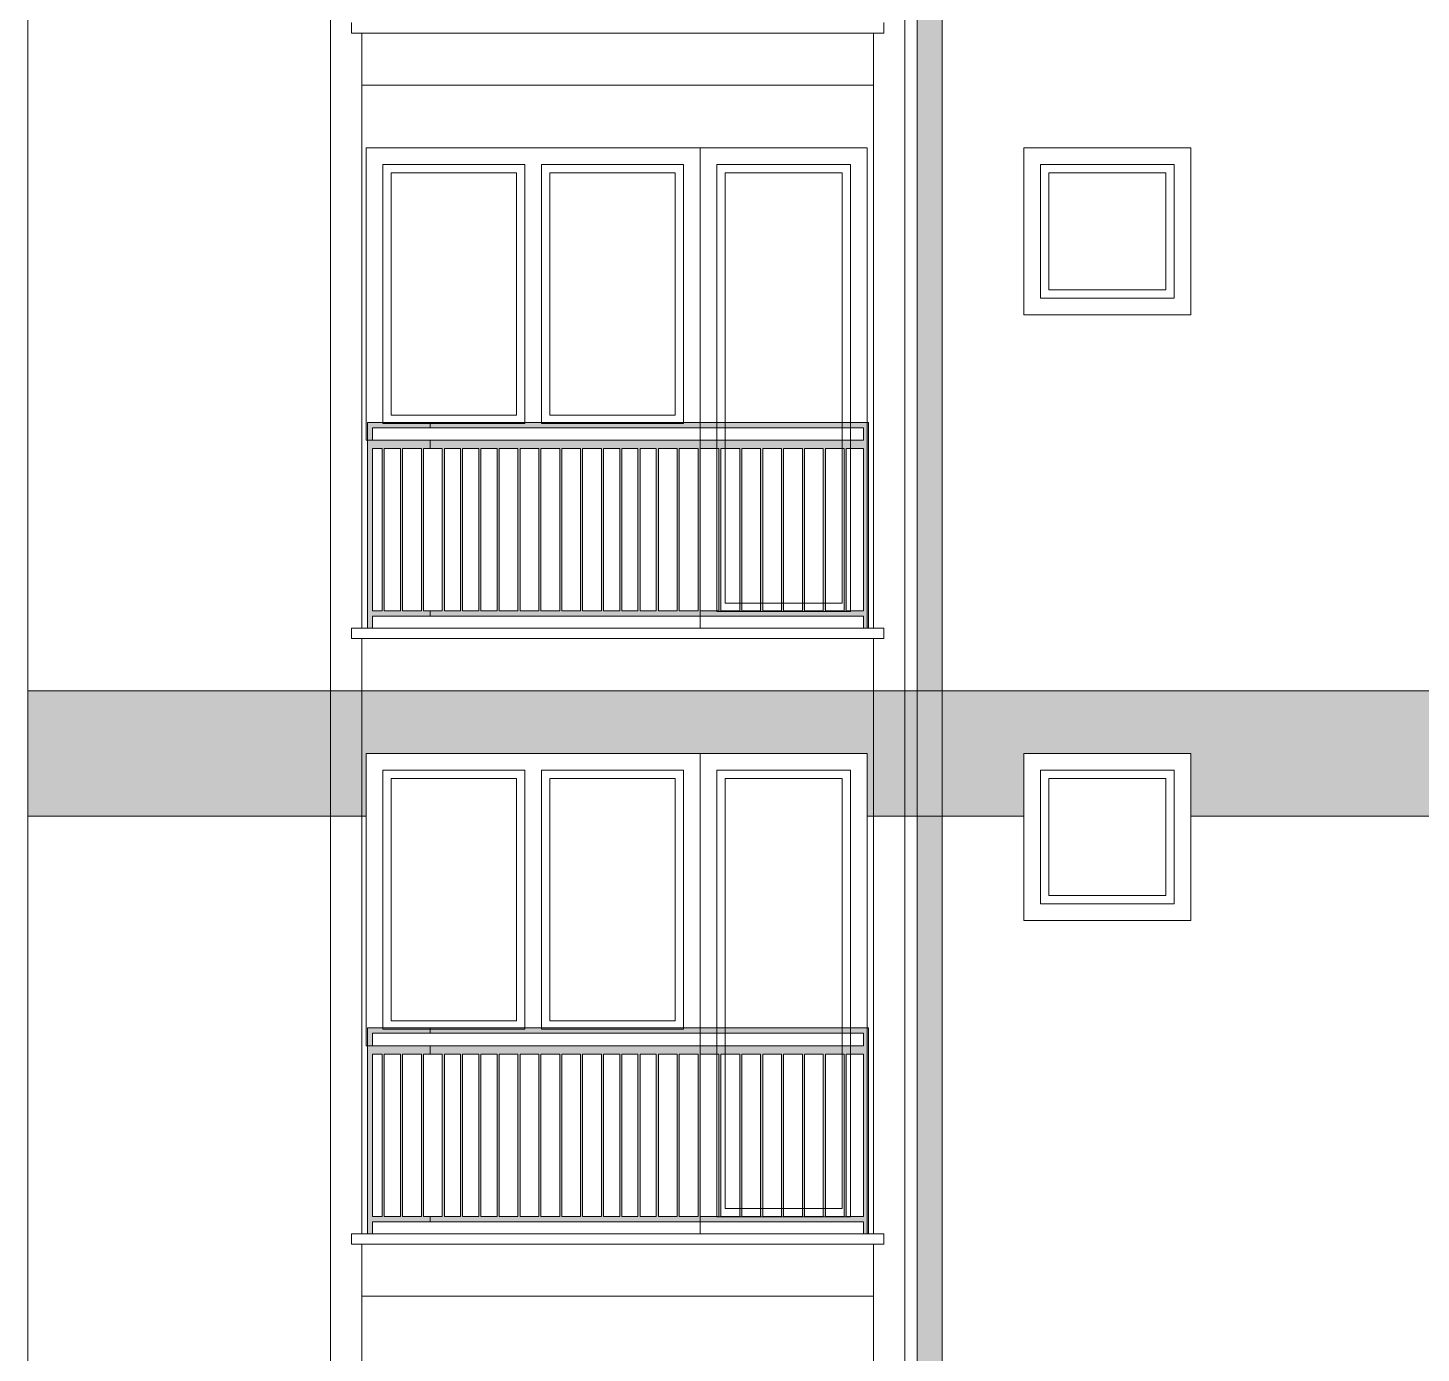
# Model space of a CAD drawing. Header units: feet. Extents: x 2791058 to 2855058, y -67651 to -18651.
# Drawn here: x 2802712 to 2806048, y -35455 to -32281 of the extents above; entities that cross this region are included whole.
import ezdxf

# ---------------------------------------------------------------- set-up
doc = ezdxf.new("R2010")
doc.units = ezdxf.units.FT
doc.header["$MEASUREMENT"] = 0
doc.linetypes.add('Hidden Line', pattern=[195.611112, 141.111112, -54.5])
doc.layers.add('Exterior walls', color=7, linetype='Continuous')
for name, color, linetype, lineweight in [('Exterior walls_Pen_No__1', 7, 'Continuous', 0), ('Exterior walls_Pen_No__80', 3, 'Continuous', 0), ('Lines_Pen_No__20', 1, 'Continuous', 0), ('Shell - Roof_Pen_No__20', 1, 'Continuous', 0), ('Shell - Roof_Pen_No__21', 7, 'Continuous', 0)]:
    doc.layers.add(name, color=color, linetype=linetype, lineweight=lineweight)
doc.layers.add('Structural - Bearing_Pen_No__61', color=7, linetype='Continuous', lineweight=0, true_color=0x6a6a6a)

# ---------------------------------------------------------------- blocks, each defined once
blk = doc.blocks.new('Wall_1', base_point=(2804901.6, -30968.5))
at = {"layer": 'Exterior walls', "linetype": 'Continuous', "lineweight": 0}
blk.add_hatch(color=255, dxfattribs=at).paths.add_polyline_path([(2804841.6, -30968.5), (2804841.6, -36774.5), (2804901.6, -36787), (2804901.6, -30968.5)])
at = {"layer": 'Exterior walls_Pen_No__1', "color": 7, "linetype": 'Continuous', "lineweight": 0, "flags": 128}
for points in [[(2804841.6, -30968.5), (2804841.6, -36774.5)], [(2804901.6, -30968.5), (2804841.6, -30968.5)], [(2804901.6, -36787), (2804901.6, -30968.5)]]:
    blk.add_lwpolyline(points, dxfattribs=at)

msp = doc.modelspace()

# ---------------------------------------------------------------- hatches: boundary and pattern name
at = {"layer": 'Exterior walls_Pen_No__80', "linetype": 'Continuous', "lineweight": 0, "true_color": 0x7fff7f}
msp.add_hatch(color=91, dxfattribs=at).paths.add_polyline_path([(2802711.6, -34168.5), (2802711.6, -33868.5), (2806086.6, -33868.5), (2806086.6, -34030.5), (2806436.6, -34030.5), (2806436.6, -33868.5), (2806811.6, -33868.5), (2806811.6, -34030.5), (2807161.6, -34030.5), (2807161.6, -33868.5), (2813861.6, -33868.5), (2813861.6, -34030.5), (2814211.6, -34030.5), (2814211.6, -33868.5), (2814586.6, -33868.5), (2814586.6, -34030.5), (2814936.6, -34030.5), (2814936.6, -33868.5), (2818311.6, -33868.5), (2818311.6, -34168.5), (2817496.6, -34168.5), (2817496.6, -34018.5), (2816296.6, -34018.5), (2816296.6, -34168.5), (2815861.2, -34168.5), (2815861.2, -34018.5), (2815461.2, -34018.5), (2815461.2, -34168.5), (2813350.4, -34168.5), (2813350.4, -34018.5), (2812950.4, -34018.5), (2812950.4, -34168.5), (2812521.6, -34168.5), (2812521.6, -34018.5), (2811321.6, -34018.5), (2811321.6, -34168.5), (2809696.6, -34168.5), (2809696.6, -34018.5), (2808496.6, -34018.5), (2808496.6, -34168.5), (2808075.3, -34168.5), (2808075.3, -34018.5), (2807675.3, -34018.5), (2807675.3, -34168.5), (2805496.7, -34168.5), (2805496.7, -34018.5), (2805096.7, -34018.5), (2805096.7, -34168.5), (2804721.6, -34168.5), (2804721.6, -34018.5), (2803521.6, -34018.5), (2803521.6, -34168.5)])
at = {"layer": 'Structural - Bearing_Pen_No__61', "linetype": 'Continuous', "lineweight": 0, "true_color": 0x6a6a6a}
h = msp.add_hatch(color=251, dxfattribs=at)
h.paths.add_polyline_path([(2803525.1, -33225.9), (2803525.1, -33718.5), (2803537.1, -33718.5), (2803537.1, -33689.8), (2803675.1, -33689.8), (2803675.1, -33677.3), (2803659.1, -33677.3), (2803659.1, -33288.5), (2803675.1, -33288.5), (2803675.1, -33268.5), (2803537.1, -33268.5), (2803537.1, -33238.5), (2803675.1, -33238.5), (2803675.1, -33225.9), (2803537.1, -33225.9)])
h.paths.add_polyline_path([(2803537.1, -33288.5), (2803560.3, -33288.5), (2803560.3, -33677.3), (2803537.1, -33677.3)], flags=0)
h.paths.add_polyline_path([(2803565.3, -33288.5), (2803604.1, -33288.5), (2803604.1, -33677.3), (2803565.3, -33677.3)], flags=0)
h.paths.add_polyline_path([(2803609.1, -33288.5), (2803654.1, -33288.5), (2803654.1, -33677.3), (2803609.1, -33677.3)], flags=0)
h = msp.add_hatch(color=251, dxfattribs=at)
h.paths.add_polyline_path([(2803675.1, -33689.8), (2804713.1, -33689.8), (2804713.1, -33718.5), (2804725.1, -33718.5), (2804725.1, -33225.9), (2804713.1, -33225.9), (2803675.1, -33225.9), (2803675.1, -33238.5), (2804713.1, -33238.5), (2804713.1, -33268.5), (2803675.1, -33268.5), (2803675.1, -33288.5), (2803704.1, -33288.5), (2803704.1, -33677.3), (2803675.1, -33677.3)])
h.paths.add_polyline_path([(2803709.1, -33677.3), (2803709.1, -33288.5), (2803747.8, -33288.5), (2803747.8, -33677.3)], flags=0)
h.paths.add_polyline_path([(2803791.6, -33677.3), (2803752.8, -33677.3), (2803752.8, -33288.5), (2803791.6, -33288.5)], flags=0)
h.paths.add_polyline_path([(2803796.6, -33288.5), (2803835.3, -33288.5), (2803835.3, -33677.3), (2803796.6, -33677.3)], flags=0)
h.paths.add_polyline_path([(2803885.3, -33677.3), (2803840.3, -33677.3), (2803840.3, -33288.5), (2803885.3, -33288.5)], flags=0)
h.paths.add_polyline_path([(2803890.3, -33677.3), (2803890.3, -33288.5), (2803935.3, -33288.5), (2803935.3, -33677.3)], flags=0)
h.paths.add_polyline_path([(2803940.3, -33288.5), (2803985.3, -33288.5), (2803985.3, -33677.3), (2803940.3, -33677.3)], flags=0)
h.paths.add_polyline_path([(2803990.3, -33288.5), (2804035.3, -33288.5), (2804035.3, -33677.3), (2803990.3, -33677.3)], flags=0)
h.paths.add_polyline_path([(2804040.3, -33677.3), (2804040.3, -33288.5), (2804085.3, -33288.5), (2804085.3, -33677.3)], flags=0)
h.paths.add_polyline_path([(2804129.1, -33677.3), (2804090.3, -33677.3), (2804090.3, -33288.5), (2804129.1, -33288.5)], flags=0)
h.paths.add_polyline_path([(2804134.1, -33288.5), (2804172.8, -33288.5), (2804172.8, -33677.3), (2804134.1, -33677.3)], flags=0)
h.paths.add_polyline_path([(2804177.8, -33288.5), (2804216.6, -33288.5), (2804216.6, -33677.3), (2804177.8, -33677.3)], flags=0)
h.paths.add_polyline_path([(2804221.6, -33677.3), (2804221.6, -33288.5), (2804266.6, -33288.5), (2804266.6, -33677.3)], flags=0)
h.paths.add_polyline_path([(2804316.6, -33677.3), (2804271.6, -33677.3), (2804271.6, -33288.5), (2804316.6, -33288.5)], flags=0)
h.paths.add_polyline_path([(2804366.6, -33677.3), (2804321.6, -33677.3), (2804321.6, -33288.5), (2804366.6, -33288.5)], flags=0)
h.paths.add_polyline_path([(2804371.6, -33677.3), (2804371.6, -33288.5), (2804416.6, -33288.5), (2804416.6, -33677.3)], flags=0)
h.paths.add_polyline_path([(2804421.6, -33677.3), (2804421.6, -33288.5), (2804466.6, -33288.5), (2804466.6, -33677.3)], flags=0)
h.paths.add_polyline_path([(2804471.6, -33288.5), (2804516.6, -33288.5), (2804516.6, -33677.3), (2804471.6, -33677.3)], flags=0)
h.paths.add_polyline_path([(2804521.6, -33677.3), (2804521.6, -33288.5), (2804566.6, -33288.5), (2804566.6, -33677.3)], flags=0)
h.paths.add_polyline_path([(2804571.6, -33288.5), (2804616.6, -33288.5), (2804616.6, -33677.3), (2804571.6, -33677.3)], flags=0)
h.paths.add_polyline_path([(2804621.6, -33677.3), (2804621.6, -33288.5), (2804666.6, -33288.5), (2804666.6, -33677.3)], flags=0)
h.paths.add_polyline_path([(2804671.6, -33288.5), (2804713.1, -33288.5), (2804713.1, -33677.3), (2804671.6, -33677.3)], flags=0)
h = msp.add_hatch(color=251, dxfattribs=at)
h.paths.add_polyline_path([(2803525.1, -34675.9), (2803525.1, -35168.5), (2803537.1, -35168.5), (2803537.1, -35139.8), (2803675.1, -35139.8), (2803675.1, -35127.3), (2803659.1, -35127.3), (2803659.1, -34738.5), (2803675.1, -34738.5), (2803675.1, -34718.5), (2803537.1, -34718.5), (2803537.1, -34688.5), (2803675.1, -34688.5), (2803675.1, -34675.9), (2803537.1, -34675.9)])
h.paths.add_polyline_path([(2803537.1, -34738.5), (2803560.3, -34738.5), (2803560.3, -35127.3), (2803537.1, -35127.3)], flags=0)
h.paths.add_polyline_path([(2803565.3, -34738.5), (2803604.1, -34738.5), (2803604.1, -35127.3), (2803565.3, -35127.3)], flags=0)
h.paths.add_polyline_path([(2803609.1, -34738.5), (2803654.1, -34738.5), (2803654.1, -35127.3), (2803609.1, -35127.3)], flags=0)
h = msp.add_hatch(color=251, dxfattribs=at)
h.paths.add_polyline_path([(2803675.1, -35139.8), (2804713.1, -35139.8), (2804713.1, -35168.5), (2804725.1, -35168.5), (2804725.1, -34675.9), (2804713.1, -34675.9), (2803675.1, -34675.9), (2803675.1, -34688.5), (2804713.1, -34688.5), (2804713.1, -34718.5), (2803675.1, -34718.5), (2803675.1, -34738.5), (2803704.1, -34738.5), (2803704.1, -35127.3), (2803675.1, -35127.3)])
h.paths.add_polyline_path([(2803709.1, -35127.3), (2803709.1, -34738.5), (2803747.8, -34738.5), (2803747.8, -35127.3)], flags=0)
h.paths.add_polyline_path([(2803791.6, -35127.3), (2803752.8, -35127.3), (2803752.8, -34738.5), (2803791.6, -34738.5)], flags=0)
h.paths.add_polyline_path([(2803796.6, -34738.5), (2803835.3, -34738.5), (2803835.3, -35127.3), (2803796.6, -35127.3)], flags=0)
h.paths.add_polyline_path([(2803885.3, -35127.3), (2803840.3, -35127.3), (2803840.3, -34738.5), (2803885.3, -34738.5)], flags=0)
h.paths.add_polyline_path([(2803890.3, -35127.3), (2803890.3, -34738.5), (2803935.3, -34738.5), (2803935.3, -35127.3)], flags=0)
h.paths.add_polyline_path([(2803940.3, -34738.5), (2803985.3, -34738.5), (2803985.3, -35127.3), (2803940.3, -35127.3)], flags=0)
h.paths.add_polyline_path([(2803990.3, -34738.5), (2804035.3, -34738.5), (2804035.3, -35127.3), (2803990.3, -35127.3)], flags=0)
h.paths.add_polyline_path([(2804040.3, -35127.3), (2804040.3, -34738.5), (2804085.3, -34738.5), (2804085.3, -35127.3)], flags=0)
h.paths.add_polyline_path([(2804129.1, -35127.3), (2804090.3, -35127.3), (2804090.3, -34738.5), (2804129.1, -34738.5)], flags=0)
h.paths.add_polyline_path([(2804134.1, -34738.5), (2804172.8, -34738.5), (2804172.8, -35127.3), (2804134.1, -35127.3)], flags=0)
h.paths.add_polyline_path([(2804177.8, -34738.5), (2804216.6, -34738.5), (2804216.6, -35127.3), (2804177.8, -35127.3)], flags=0)
h.paths.add_polyline_path([(2804221.6, -35127.3), (2804221.6, -34738.5), (2804266.6, -34738.5), (2804266.6, -35127.3)], flags=0)
h.paths.add_polyline_path([(2804316.6, -35127.3), (2804271.6, -35127.3), (2804271.6, -34738.5), (2804316.6, -34738.5)], flags=0)
h.paths.add_polyline_path([(2804366.6, -35127.3), (2804321.6, -35127.3), (2804321.6, -34738.5), (2804366.6, -34738.5)], flags=0)
h.paths.add_polyline_path([(2804371.6, -35127.3), (2804371.6, -34738.5), (2804416.6, -34738.5), (2804416.6, -35127.3)], flags=0)
h.paths.add_polyline_path([(2804421.6, -35127.3), (2804421.6, -34738.5), (2804466.6, -34738.5), (2804466.6, -35127.3)], flags=0)
h.paths.add_polyline_path([(2804471.6, -34738.5), (2804516.6, -34738.5), (2804516.6, -35127.3), (2804471.6, -35127.3)], flags=0)
h.paths.add_polyline_path([(2804521.6, -35127.3), (2804521.6, -34738.5), (2804566.6, -34738.5), (2804566.6, -35127.3)], flags=0)
h.paths.add_polyline_path([(2804571.6, -34738.5), (2804616.6, -34738.5), (2804616.6, -35127.3), (2804571.6, -35127.3)], flags=0)
h.paths.add_polyline_path([(2804621.6, -35127.3), (2804621.6, -34738.5), (2804666.6, -34738.5), (2804666.6, -35127.3)], flags=0)
h.paths.add_polyline_path([(2804671.6, -34738.5), (2804713.1, -34738.5), (2804713.1, -35127.3), (2804671.6, -35127.3)], flags=0)

# ---------------------------------------------------------------- linework, layer by layer
at = {"layer": 'Exterior walls_Pen_No__1', "color": 7, "linetype": 'Continuous', "lineweight": 0, "flags": 128}
msp.add_lwpolyline([(2807675.3, -34168.5), (2805496.7, -34168.5), (2805496.7, -34018.5), (2805096.7, -34018.5), (2805096.7, -34168.5), (2804721.6, -34168.5), (2804721.6, -34018.5), (2803521.6, -34018.5), (2803521.6, -34168.5), (2802711.6, -34168.5), (2802711.6, -33868.5), (2806086.6, -33868.5)], dxfattribs=at)
at = {"layer": 'Lines_Pen_No__20', "color": 1, "linetype": 'Hidden Line', "lineweight": 0}
for p, q in [((2803521.6, -32638.5), (2803521.6, -32568.5)), ((2804721.6, -32568.5), (2803521.6, -32568.5)), ((2804721.6, -32638.5), (2804721.6, -32568.5)), ((2805096.7, -32638.5), (2805096.7, -32568.5)), ((2805496.7, -32568.5), (2805096.7, -32568.5)), ((2805096.7, -32638.5), (2805096.7, -32568.5)), ((2805496.7, -32638.5), (2805496.7, -32568.5)), ((2803521.6, -34088.5), (2803521.6, -34018.5)), ((2804721.6, -34018.5), (2803521.6, -34018.5)), ((2804721.6, -34088.5), (2804721.6, -34018.5)), ((2805096.7, -34088.5), (2805096.7, -34018.5)), ((2805496.7, -34018.5), (2805096.7, -34018.5)), ((2805096.7, -34088.5), (2805096.7, -34018.5)), ((2805496.7, -34088.5), (2805496.7, -34018.5))]:
    msp.add_line(p, q, dxfattribs=at)
at = {"layer": 'Lines_Pen_No__20', "color": 1, "linetype": 'Continuous', "lineweight": 0}
for p, q in [((2803881.6, -33208.5), (2803881.6, -32628.5)), ((2803901.6, -33228.5), (2803901.6, -32608.5)), ((2803941.6, -33228.5), (2803941.6, -32608.5)), ((2803961.6, -33208.5), (2803961.6, -32628.5)), ((2803901.6, -34678.5), (2803901.6, -34058.5)), ((2803941.6, -34678.5), (2803941.6, -34058.5)), ((2803881.6, -34658.5), (2803881.6, -34078.5)), ((2803961.6, -34658.5), (2803961.6, -34078.5))]:
    msp.add_line(p, q, dxfattribs=at)
for points in [[(2803521.6, -32568.5), (2804321.6, -32568.5), (2804321.6, -33268.5), (2803521.6, -33268.5)], [(2804321.6, -33718.5), (2804721.6, -33718.5), (2804721.6, -32568.5), (2804321.6, -32568.5)], [(2805096.7, -32568.5), (2805496.7, -32568.5), (2805496.7, -32968.5), (2805096.7, -32968.5)], [(2804361.6, -33678.5), (2804681.6, -33678.5), (2804681.6, -32608.5), (2804361.6, -32608.5)], [(2804381.6, -33658.5), (2804661.6, -33658.5), (2804661.6, -32628.5), (2804381.6, -32628.5)], [(2805136.7, -32608.5), (2805456.7, -32608.5), (2805456.7, -32928.5), (2805136.7, -32928.5)], [(2805156.7, -32628.5), (2805436.7, -32628.5), (2805436.7, -32908.5), (2805156.7, -32908.5)], [(2803521.6, -34018.5), (2804321.6, -34018.5), (2804321.6, -34718.5), (2803521.6, -34718.5)], [(2804321.6, -35168.5), (2804721.6, -35168.5), (2804721.6, -34018.5), (2804321.6, -34018.5)], [(2805096.7, -34018.5), (2805496.7, -34018.5), (2805496.7, -34418.5), (2805096.7, -34418.5)], [(2804361.6, -35128.5), (2804681.6, -35128.5), (2804681.6, -34058.5), (2804361.6, -34058.5)], [(2805136.7, -34058.5), (2805456.7, -34058.5), (2805456.7, -34378.5), (2805136.7, -34378.5)], [(2804381.6, -35108.5), (2804661.6, -35108.5), (2804661.6, -34078.5), (2804381.6, -34078.5)], [(2805156.7, -34078.5), (2805436.7, -34078.5), (2805436.7, -34358.5), (2805156.7, -34358.5)]]:
    msp.add_lwpolyline(points, close=True, dxfattribs=at)
for points in [[(2803901.6, -33228.5), (2803561.6, -33228.5), (2803561.6, -32608.5), (2803901.6, -32608.5)], [(2803881.6, -33208.5), (2803581.6, -33208.5), (2803581.6, -32628.5), (2803881.6, -32628.5)], [(2803941.6, -32608.5), (2804281.6, -32608.5), (2804281.6, -33228.5), (2803941.6, -33228.5)], [(2803961.6, -32628.5), (2804261.6, -32628.5), (2804261.6, -33208.5), (2803961.6, -33208.5)], [(2803901.6, -34678.5), (2803561.6, -34678.5), (2803561.6, -34058.5), (2803901.6, -34058.5)], [(2803941.6, -34058.5), (2804281.6, -34058.5), (2804281.6, -34678.5), (2803941.6, -34678.5)], [(2803881.6, -34658.5), (2803581.6, -34658.5), (2803581.6, -34078.5), (2803881.6, -34078.5)], [(2803961.6, -34078.5), (2804261.6, -34078.5), (2804261.6, -34658.5), (2803961.6, -34658.5)]]:
    msp.add_lwpolyline(points, dxfattribs=at)
at = {"layer": 'Shell - Roof_Pen_No__20', "color": 1, "linetype": 'Continuous', "lineweight": 0}
for p, q in [((2805496.7, -32568.5), (2805096.7, -32568.5)), ((2805096.7, -32568.5), (2805096.7, -32968.5)), ((2805496.7, -32968.5), (2805496.7, -32568.5)), ((2805096.7, -32968.5), (2805496.7, -32968.5)), ((2805496.7, -34018.5), (2805096.7, -34018.5)), ((2805096.7, -34018.5), (2805096.7, -34418.5)), ((2805496.7, -34418.5), (2805496.7, -34018.5)), ((2805096.7, -34418.5), (2805496.7, -34418.5))]:
    msp.add_line(p, q, dxfattribs=at)
at = {"layer": 'Shell - Roof_Pen_No__21', "color": 7, "linetype": 'Continuous', "lineweight": 0}
for p, q in [((2802711.6, -30968.5), (2802711.6, -38168.5)), ((2803436.6, -30968.5), (2803436.6, -36768.5)), ((2804811.6, -30968.5), (2804811.6, -36768.5)), ((2803486.6, -32293.5), (2803486.6, -32268.5)), ((2803511.6, -32293.5), (2803486.6, -32293.5)), ((2803511.6, -32293.5), (2803511.6, -32418.5)), ((2803511.6, -32293.5), (2804736.6, -32293.5)), ((2803511.6, -32293.5), (2803511.6, -33718.5)), ((2804736.6, -32293.5), (2804736.6, -32418.5)), ((2804736.6, -32293.5), (2804761.6, -32293.5)), ((2804736.6, -32293.5), (2804736.6, -33718.5)), ((2804761.6, -32293.5), (2804761.6, -32268.5)), ((2803511.6, -32418.5), (2804736.6, -32418.5)), ((2804721.6, -32568.5), (2803521.6, -32568.5)), ((2803521.6, -32568.5), (2803521.6, -33268.5)), ((2804321.6, -33718.5), (2804321.6, -32568.5)), ((2804321.6, -33718.5), (2804321.6, -32568.5)), ((2804721.6, -33718.5), (2804721.6, -32568.5)), ((2803521.6, -33268.5), (2804321.6, -33268.5)), ((2803486.6, -33743.5), (2803486.6, -33718.5)), ((2803486.6, -33718.5), (2803511.6, -33718.5)), ((2803511.6, -33718.5), (2804736.6, -33718.5)), ((2804761.6, -33718.5), (2804736.6, -33718.5)), ((2804761.6, -33743.5), (2804761.6, -33718.5)), ((2803511.6, -33743.5), (2803486.6, -33743.5)), ((2803511.6, -33743.5), (2803511.6, -33868.5)), ((2803511.6, -33743.5), (2804736.6, -33743.5)), ((2803511.6, -33743.5), (2803511.6, -35168.5)), ((2804736.6, -33743.5), (2804736.6, -33868.5)), ((2804736.6, -33743.5), (2804761.6, -33743.5)), ((2804736.6, -33743.5), (2804736.6, -35168.5)), ((2803511.6, -33868.5), (2804736.6, -33868.5)), ((2804721.6, -34018.5), (2803521.6, -34018.5)), ((2803521.6, -34018.5), (2803521.6, -34718.5)), ((2804321.6, -35168.5), (2804321.6, -34018.5)), ((2804321.6, -35168.5), (2804321.6, -34018.5)), ((2804721.6, -35168.5), (2804721.6, -34018.5)), ((2803521.6, -34718.5), (2804321.6, -34718.5)), ((2803486.6, -35193.5), (2803486.6, -35168.5)), ((2803486.6, -35168.5), (2803511.6, -35168.5)), ((2803511.6, -35168.5), (2804736.6, -35168.5)), ((2804761.6, -35168.5), (2804736.6, -35168.5)), ((2804761.6, -35193.5), (2804761.6, -35168.5)), ((2803511.6, -35193.5), (2803486.6, -35193.5)), ((2803511.6, -35193.5), (2803511.6, -35318.5)), ((2803511.6, -35193.5), (2804736.6, -35193.5)), ((2803511.6, -35193.5), (2803511.6, -36618.5)), ((2804736.6, -35193.5), (2804736.6, -35318.5)), ((2804736.6, -35193.5), (2804761.6, -35193.5)), ((2804736.6, -35193.5), (2804736.6, -36618.5)), ((2803511.6, -35318.5), (2804736.6, -35318.5))]:
    msp.add_line(p, q, dxfattribs=at)
at = {"layer": 'Structural - Bearing_Pen_No__61', "color": 251, "linetype": 'Continuous', "lineweight": 0, "true_color": 0x6a6a6a, "flags": 128}
for points in [[(2803525.1, -33225.9), (2803525.1, -33718.5), (2803537.1, -33718.5), (2803537.1, -33689.8), (2803675.1, -33689.8), (2803675.1, -33677.3), (2803659.1, -33677.3), (2803659.1, -33288.5), (2803675.1, -33288.5), (2803675.1, -33268.5), (2803537.1, -33268.5), (2803537.1, -33238.5), (2803675.1, -33238.5), (2803675.1, -33225.9), (2803537.1, -33225.9)], [(2803675.1, -33689.8), (2804713.1, -33689.8), (2804713.1, -33718.5), (2804725.1, -33718.5), (2804725.1, -33225.9), (2804713.1, -33225.9), (2803675.1, -33225.9), (2803675.1, -33238.5), (2804713.1, -33238.5), (2804713.1, -33268.5), (2803675.1, -33268.5), (2803675.1, -33288.5), (2803704.1, -33288.5), (2803704.1, -33677.3), (2803675.1, -33677.3)], [(2803537.1, -33288.5), (2803560.3, -33288.5), (2803560.3, -33677.3), (2803537.1, -33677.3)], [(2803565.3, -33288.5), (2803604.1, -33288.5), (2803604.1, -33677.3), (2803565.3, -33677.3)], [(2803609.1, -33288.5), (2803654.1, -33288.5), (2803654.1, -33677.3), (2803609.1, -33677.3)], [(2803709.1, -33677.3), (2803709.1, -33288.5), (2803747.8, -33288.5), (2803747.8, -33677.3)], [(2803791.6, -33677.3), (2803752.8, -33677.3), (2803752.8, -33288.5), (2803791.6, -33288.5)], [(2803796.6, -33288.5), (2803835.3, -33288.5), (2803835.3, -33677.3), (2803796.6, -33677.3)], [(2803885.3, -33677.3), (2803840.3, -33677.3), (2803840.3, -33288.5), (2803885.3, -33288.5)], [(2803890.3, -33677.3), (2803890.3, -33288.5), (2803935.3, -33288.5), (2803935.3, -33677.3)], [(2803940.3, -33288.5), (2803985.3, -33288.5), (2803985.3, -33677.3), (2803940.3, -33677.3)], [(2803990.3, -33288.5), (2804035.3, -33288.5), (2804035.3, -33677.3), (2803990.3, -33677.3)], [(2804040.3, -33677.3), (2804040.3, -33288.5), (2804085.3, -33288.5), (2804085.3, -33677.3)], [(2804129.1, -33677.3), (2804090.3, -33677.3), (2804090.3, -33288.5), (2804129.1, -33288.5)], [(2804134.1, -33288.5), (2804172.8, -33288.5), (2804172.8, -33677.3), (2804134.1, -33677.3)], [(2804177.8, -33288.5), (2804216.6, -33288.5), (2804216.6, -33677.3), (2804177.8, -33677.3)], [(2804221.6, -33677.3), (2804221.6, -33288.5), (2804266.6, -33288.5), (2804266.6, -33677.3)], [(2804316.6, -33677.3), (2804271.6, -33677.3), (2804271.6, -33288.5), (2804316.6, -33288.5)], [(2804366.6, -33677.3), (2804321.6, -33677.3), (2804321.6, -33288.5), (2804366.6, -33288.5)], [(2804371.6, -33677.3), (2804371.6, -33288.5), (2804416.6, -33288.5), (2804416.6, -33677.3)], [(2804421.6, -33677.3), (2804421.6, -33288.5), (2804466.6, -33288.5), (2804466.6, -33677.3)], [(2804471.6, -33288.5), (2804516.6, -33288.5), (2804516.6, -33677.3), (2804471.6, -33677.3)], [(2804521.6, -33677.3), (2804521.6, -33288.5), (2804566.6, -33288.5), (2804566.6, -33677.3)], [(2804571.6, -33288.5), (2804616.6, -33288.5), (2804616.6, -33677.3), (2804571.6, -33677.3)], [(2804621.6, -33677.3), (2804621.6, -33288.5), (2804666.6, -33288.5), (2804666.6, -33677.3)], [(2804671.6, -33288.5), (2804713.1, -33288.5), (2804713.1, -33677.3), (2804671.6, -33677.3)], [(2803525.1, -34675.9), (2803525.1, -35168.5), (2803537.1, -35168.5), (2803537.1, -35139.8), (2803675.1, -35139.8), (2803675.1, -35127.3), (2803659.1, -35127.3), (2803659.1, -34738.5), (2803675.1, -34738.5), (2803675.1, -34718.5), (2803537.1, -34718.5), (2803537.1, -34688.5), (2803675.1, -34688.5), (2803675.1, -34675.9), (2803537.1, -34675.9)], [(2803675.1, -35139.8), (2804713.1, -35139.8), (2804713.1, -35168.5), (2804725.1, -35168.5), (2804725.1, -34675.9), (2804713.1, -34675.9), (2803675.1, -34675.9), (2803675.1, -34688.5), (2804713.1, -34688.5), (2804713.1, -34718.5), (2803675.1, -34718.5), (2803675.1, -34738.5), (2803704.1, -34738.5), (2803704.1, -35127.3), (2803675.1, -35127.3)], [(2803537.1, -34738.5), (2803560.3, -34738.5), (2803560.3, -35127.3), (2803537.1, -35127.3)], [(2803565.3, -34738.5), (2803604.1, -34738.5), (2803604.1, -35127.3), (2803565.3, -35127.3)], [(2803609.1, -34738.5), (2803654.1, -34738.5), (2803654.1, -35127.3), (2803609.1, -35127.3)], [(2803709.1, -35127.3), (2803709.1, -34738.5), (2803747.8, -34738.5), (2803747.8, -35127.3)], [(2803791.6, -35127.3), (2803752.8, -35127.3), (2803752.8, -34738.5), (2803791.6, -34738.5)], [(2803796.6, -34738.5), (2803835.3, -34738.5), (2803835.3, -35127.3), (2803796.6, -35127.3)], [(2803885.3, -35127.3), (2803840.3, -35127.3), (2803840.3, -34738.5), (2803885.3, -34738.5)], [(2803890.3, -35127.3), (2803890.3, -34738.5), (2803935.3, -34738.5), (2803935.3, -35127.3)], [(2803940.3, -34738.5), (2803985.3, -34738.5), (2803985.3, -35127.3), (2803940.3, -35127.3)], [(2803990.3, -34738.5), (2804035.3, -34738.5), (2804035.3, -35127.3), (2803990.3, -35127.3)], [(2804040.3, -35127.3), (2804040.3, -34738.5), (2804085.3, -34738.5), (2804085.3, -35127.3)], [(2804129.1, -35127.3), (2804090.3, -35127.3), (2804090.3, -34738.5), (2804129.1, -34738.5)], [(2804134.1, -34738.5), (2804172.8, -34738.5), (2804172.8, -35127.3), (2804134.1, -35127.3)], [(2804177.8, -34738.5), (2804216.6, -34738.5), (2804216.6, -35127.3), (2804177.8, -35127.3)], [(2804221.6, -35127.3), (2804221.6, -34738.5), (2804266.6, -34738.5), (2804266.6, -35127.3)], [(2804316.6, -35127.3), (2804271.6, -35127.3), (2804271.6, -34738.5), (2804316.6, -34738.5)], [(2804366.6, -35127.3), (2804321.6, -35127.3), (2804321.6, -34738.5), (2804366.6, -34738.5)], [(2804371.6, -35127.3), (2804371.6, -34738.5), (2804416.6, -34738.5), (2804416.6, -35127.3)], [(2804421.6, -35127.3), (2804421.6, -34738.5), (2804466.6, -34738.5), (2804466.6, -35127.3)], [(2804471.6, -34738.5), (2804516.6, -34738.5), (2804516.6, -35127.3), (2804471.6, -35127.3)], [(2804521.6, -35127.3), (2804521.6, -34738.5), (2804566.6, -34738.5), (2804566.6, -35127.3)], [(2804571.6, -34738.5), (2804616.6, -34738.5), (2804616.6, -35127.3), (2804571.6, -35127.3)], [(2804621.6, -35127.3), (2804621.6, -34738.5), (2804666.6, -34738.5), (2804666.6, -35127.3)], [(2804671.6, -34738.5), (2804713.1, -34738.5), (2804713.1, -35127.3), (2804671.6, -35127.3)]]:
    msp.add_lwpolyline(points, close=True, dxfattribs=at)

# ---------------------------------------------------------------- block references
at = {"layer": 'Exterior walls', "color": 7, "lineweight": 0}
msp.add_blockref('Wall_1', (2804901.6, -30968.5), dxfattribs=at)

doc.saveas('drawing.dxf')
